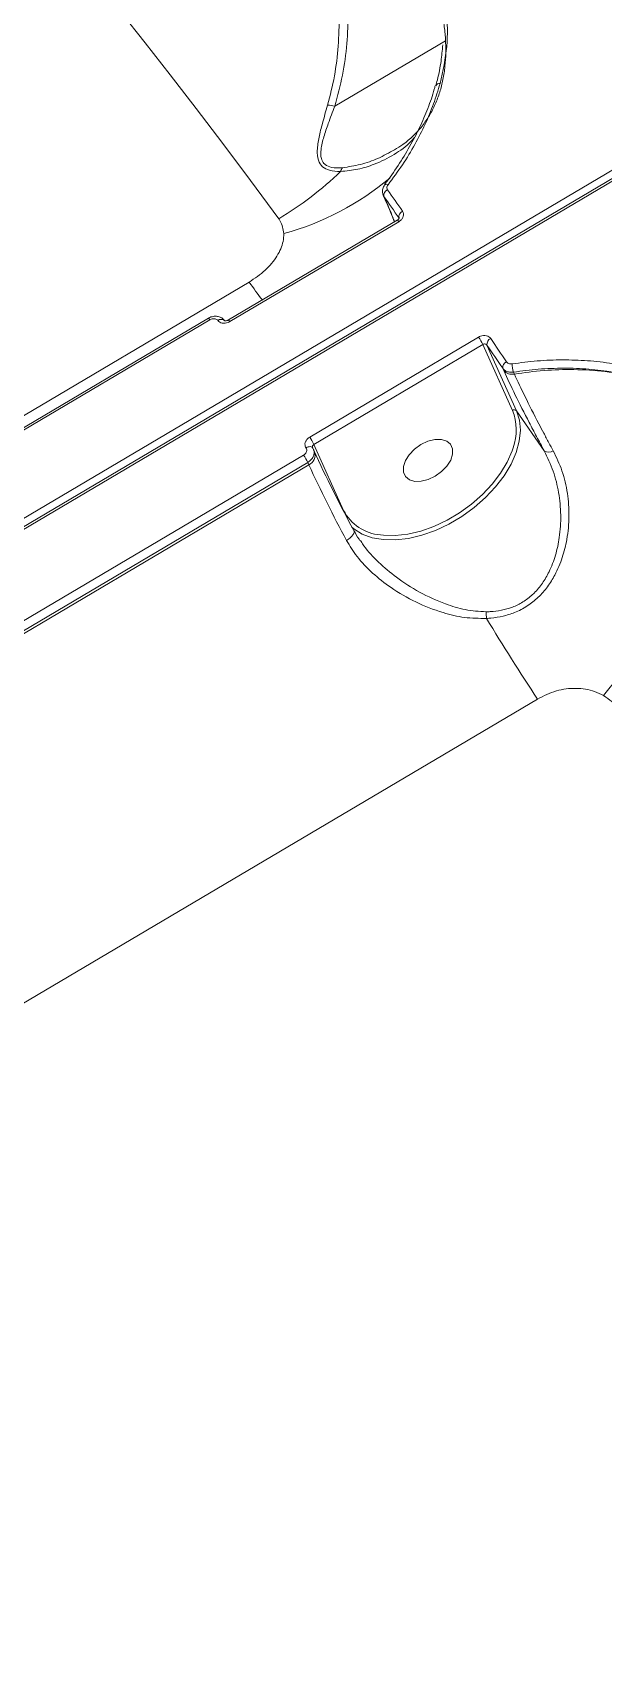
# Model space of a CAD drawing. Header units: millimetres. Extents: x -8607 to 7621, y -5747 to 4382.
# Drawn here: x 4353.5 to 4446.3, y 482.3 to 745.5 of the extents above; entities that cross this region are included whole.
import ezdxf

# ---------------------------------------------------------------- set-up
doc = ezdxf.new("R2010")
doc.units = ezdxf.units.MM
doc.layers.add('DIKOM_ОБЪЕКТ', color=7, linetype='Continuous')

msp = doc.modelspace()

# ---------------------------------------------------------------- linework, layer by layer
at = {"layer": 'DIKOM_ОБЪЕКТ', "color": 7, "linetype": 'Continuous', "lineweight": 15}
for p, q in [((4402.651, 733.536), (4420.644, 744.183)), ((4043.582, 484.021), (4458.451, 729.523)), ((4459.093, 728.521), (4044.224, 483.018)), ((4459.346, 728.231), (4044.477, 482.728)), ((4410.545, 719.035), (4410.697, 718.697)), ((4410.653, 718.845), (4410.807, 718.503)), ((4410.682, 718.72), (4410.974, 718.059)), ((4412.81, 715.04), (4385.381, 698.809)), ((4413.047, 714.773), (4385.618, 698.542)), ((4088.735, 527.417), (4388.744, 704.95)), ((4382.147, 699.099), (4311.002, 656.998)), ((4382.381, 698.836), (4311.236, 656.735)), ((4398.59, 679.797), (4426.019, 696.028)), ((4426.707, 694.834), (4399.278, 678.603)), ((4431.529, 684.115), (4426.707, 694.834)), ((4427.373, 694.734), (4432.18, 684.046)), ((4430.096, 690.629), (4429.942, 690.971)), ((4431.69, 690.349), (4431.832, 690.034)), ((4436.688, 677.532), (4432.18, 684.046)), ((4326.444, 634.758), (4397.589, 676.859)), ((4399.086, 677.996), (4399.055, 678.051)), ((4399.086, 677.996), (4399.187, 677.793)), ((4399.376, 677.402), (4399.197, 677.798)), ((4399.278, 678.603), (4404.099, 667.883)), ((4398.274, 675.669), (4327.13, 633.568)), ((4327.299, 633.191), (4398.444, 675.292)), ((4398.444, 675.292), (4398.274, 675.669)), ((4404.099, 667.883), (4404.041, 667.844)), ((4405.753, 664.618), (4405.701, 664.695)), ((4406.816, 662.991), (4406.931, 662.815)), ((4435.601, 637.238), (4135.593, 459.705))]:
    msp.add_line(p, q, dxfattribs=at)
at = {"layer": 'DIKOM_ОБЪЕКТ', "color": 7, "linetype": 'Continuous', "lineweight": 15, "flags": 128}
for points in [[(4393.552, 715.265), (4388.965, 721.481), (4384.498, 727.454), (4380.155, 733.178), (4375.94, 738.648), (4371.858, 743.858), (4367.912, 748.804), (4364.106, 753.481), (4360.442, 757.885), (4356.926, 762.012), (4353.559, 765.858), (4350.346, 769.419)], [(4413.093, 715.369), (4412.787, 715.806), (4412.481, 716.242), (4412.176, 716.678), (4411.87, 717.113), (4411.566, 717.547), (4411.261, 717.98), (4410.957, 718.413), (4410.653, 718.845)], [(4410.807, 718.503), (4410.701, 718.689), (4410.687, 718.721)], [(4410.794, 720.776), (4410.802, 720.788), (4410.807, 720.795)], [(4411.23, 719.956), (4411.535, 719.523), (4411.84, 719.09), (4412.145, 718.655), (4412.451, 718.22), (4412.757, 717.784), (4413.063, 717.348), (4413.369, 716.911), (4413.676, 716.473)], [(4427.99, 695.788), (4428.311, 695.319), (4428.632, 694.849), (4428.954, 694.378), (4429.276, 693.907), (4429.598, 693.435), (4429.92, 692.963), (4430.243, 692.489), (4430.566, 692.016)], [(4429.942, 690.971), (4429.62, 691.443), (4429.298, 691.915), (4428.977, 692.387), (4428.655, 692.858), (4428.334, 693.328), (4428.013, 693.797), (4427.693, 694.266), (4427.373, 694.734)], [(4446.325, 637.795), (4448.756, 640.814), (4451.09, 643.987), (4453.303, 647.284), (4455.374, 650.671), (4457.282, 654.116), (4459.008, 657.583), (4460.536, 661.04), (4461.85, 664.452), (4462.937, 667.784), (4463.786, 671.005), (4464.39, 674.083), (4464.742, 676.986), (4464.838, 679.687), (4464.678, 682.159), (4464.263, 684.377)], [(4432.18, 684.046), (4432.655, 682.547), (4432.803, 680.894), (4432.621, 679.124), (4432.113, 677.278), (4431.291, 675.395), (4430.173, 673.519), (4428.783, 671.692), (4427.154, 669.953), (4425.321, 668.342), (4423.325, 666.895), (4421.211, 665.644), (4419.027, 664.617), (4416.82, 663.837), (4414.64, 663.322), (4412.536, 663.083), (4410.555, 663.125), (4408.742, 663.447), (4407.135, 664.043), (4405.773, 664.898), (4405.444, 665.178)], [(4416.657, 678.572), (4415.617, 677.825), (4414.755, 676.929), (4414.141, 675.959), (4413.824, 674.992), (4413.831, 674.106), (4414.161, 673.374), (4414.786, 672.854), (4415.657, 672.589), (4416.702, 672.601), (4417.837, 672.887), (4418.971, 673.426), (4420.011, 674.174), (4420.873, 675.069), (4421.487, 676.039), (4421.803, 677.007), (4421.797, 677.892), (4421.467, 678.625), (4420.842, 679.144), (4419.971, 679.409), (4418.926, 679.398), (4417.79, 679.111), (4416.657, 678.572)], [(4399.055, 678.051), (4399.023, 678.092), (4398.929, 678.166), (4398.808, 678.214), (4398.665, 678.234), (4398.506, 678.225), (4398.335, 678.187), (4398.161, 678.123), (4397.989, 678.035)], [(4410.066, 663.886), (4410.559, 663.828), (4412.48, 663.787), (4414.52, 664.019), (4416.633, 664.519), (4418.773, 665.275), (4420.892, 666.27), (4422.942, 667.483), (4424.877, 668.887), (4426.655, 670.449), (4428.235, 672.135), (4429.582, 673.907), (4430.666, 675.726), (4431.463, 677.551), (4431.631, 678.054)], [(4404.573, 663.005), (4404.896, 663.216), (4405.184, 663.445), (4405.427, 663.683), (4405.613, 663.921), (4405.738, 664.149), (4405.795, 664.36), (4405.783, 664.544), (4405.753, 664.618)]]:
    msp.add_lwpolyline(points, dxfattribs=at)
at = {"layer": 'DIKOM_ОБЪЕКТ', "color": 7, "linetype": 'Continuous', "lineweight": 15}
for centre, radius, start, end in [((4419.668, 736.589), 0.644, 82.39063, 156.1335), ((4401.456, 729.197), 4.5, 74.59928, 89.46908), ((4366.068, 761.703), 53.961, 300.61885, 314.0648), ((4382.59, 756.355), 45.061, 285.16378, 310.06858), ((4405.477, 722.35), 1.967, 142.5325, 162.89879), ((4411.622, 719.047), 0.989, 113.28441, 191.81869), ((4411.051, 720.382), 0.48, 56.8762, 120.65089), ((4414.065, 715.561), 0.991, 113.10957, 191.16786), ((4412.432, 714.466), 0.687, 26.53917, 56.62721), ((4482.942, 773.148), 116.294, 215.90388, 217.67437), ((4381.778, 698.535), 0.673, 26.5036, 56.83194), ((4384.215, 698.075), 0.841, 51.0742, 129.96143), ((4385.013, 698.242), 0.675, 26.34611, 56.99398), ((4418.488, 690.894), 9.115, 25.61102, 34.28054), ((4428.369, 694.859), 1.004, 112.18419, 187.10548), ((4430.944, 691.082), 1.008, 112.03806, 186.32569), ((4431.438, 691.714), 1.725, 218.97727, 283.21127), ((4435.902, 691.807), 4.456, 181.50005, 199.08898), ((4431.816, 683.713), 0.494, 42.38528, 125.56126), ((4423.504, 680.948), 8.627, 340.40456, 21.53787), ((4391.058, 674.663), 9.115, 25.61102, 34.28054), ((4390.054, 671.728), 9.117, 25.61141, 34.24906), ((4397.736, 676.865), 1.725, 294.23123, 18.13078), ((4599.221, 769.285), 219.974, 204.63371, 208.38936), ((4437.386, 678.885), 1.522, 242.73513, 299.80847), ((4588.877, 762.614), 209.5, 204.63371, 208.38936), ((4410.692, 671.271), 7.412, 207.19814, 265.15704), ((4360.526, 647.149), 66.855, 2.72665, 3.64878), ((4748.379, 844.599), 375.271, 211.17649, 213.54293)]:
    msp.add_arc(centre, radius, start, end, dxfattribs=at)
for points, knots in [([(4403.164, 807.87), (4404.701, 805.953), (4408.731, 800.927), (4415.644, 792.037), (4423.762, 781.325), (4432.045, 770.132), (4440.195, 758.897), (4448.388, 747.402), (4456.493, 735.853), (4465.331, 723.081), (4474.933, 709.002), (4485.147, 693.801), (4495.306, 678.476), (4505.084, 663.544), (4514.717, 648.668), (4524.073, 634.068), (4534.097, 618.27), (4544.789, 601.241), (4555.942, 583.276), (4566.833, 565.544), (4577.137, 548.599), (4587.123, 532.018), (4596.675, 516.014), (4606.618, 499.202), (4616.925, 481.608), (4627.372, 463.584), (4637.4, 446.102), (4646.731, 429.672), (4655.631, 413.844), (4664.013, 398.794), (4672.854, 382.76), (4682.088, 365.823), (4691.46, 348.402), (4700.268, 331.805), (4708.291, 316.477), (4715.778, 301.97), (4722.674, 288.416), (4729.673, 274.446), (4736.692, 260.182), (4743.51, 246.018), (4749.698, 232.855), (4755.128, 221.007), (4759.997, 210.083), (4764.283, 200.163), (4768.224, 190.745), (4770.506, 184.992), (4771.67, 182.06)], [0, 0, 0, 0, 0.0156509, 0.0410528, 0.0664547, 0.0899044, 0.1133542, 0.1348277, 0.1563011, 0.1771003, 0.2025022, 0.227904, 0.2513538, 0.2748036, 0.2962771, 0.3177505, 0.3385497, 0.3639515, 0.3893534, 0.4128032, 0.436253, 0.4577264, 0.4791999, 0.4999991, 0.5244807, 0.5489623, 0.5715463, 0.5941304, 0.614795, 0.6354597, 0.6554668, 0.6808687, 0.7062706, 0.7297205, 0.7531703, 0.7746438, 0.7961173, 0.8169165, 0.8423185, 0.8677204, 0.8911702, 0.9146201, 0.9360936, 0.9575671, 0.9783663, 1, 1, 1, 1]), ([(4401.498, 733.697), (4401.903, 735.275), (4402.716, 738.448), (4403.27, 743.35), (4403.442, 748.321), (4403.189, 754.199), (4402.342, 760.917), (4400.721, 768.439), (4398.486, 775.88), (4396.123, 781.972), (4393.457, 787.885), (4391.598, 791.288), (4390.372, 793.533)], [0, 0, 0, 0, 0.077204, 0.1552632, 0.2352624, 0.3156957, 0.4381019, 0.5613734, 0.6869532, 0.8131986, 0.8767617, 1, 1, 1, 1]), ([(4392.488, 794.127), (4394.144, 790.919), (4397, 785.386), (4400.093, 777.113), (4402.327, 769.54), (4403.943, 761.739), (4404.737, 754.754), (4404.913, 748.731), (4404.671, 743.668), (4404.031, 738.566), (4403.111, 735.212), (4402.651, 733.536)], [0, 0, 0, 0, 0.1721625, 0.2969452, 0.4217212, 0.5495767, 0.6773929, 0.7569487, 0.8364853, 0.9182743, 1, 1, 1, 1]), ([(4419.877, 749.607), (4419.931, 749.39), (4420.166, 748.435), (4420.435, 746.702), (4420.67, 744.442), (4420.717, 742.192), (4420.587, 739.982), (4420.264, 737.839), (4419.737, 735.778), (4419.004, 733.816), (4418.048, 731.973), (4416.859, 730.253), (4415.426, 728.686), (4413.925, 727.396), (4412.826, 726.736), (4412.36, 726.457)], [0, 0, 0, 0, 0.0209812, 0.0926271, 0.1657531, 0.2401834, 0.3164815, 0.394798, 0.4751064, 0.5589158, 0.645423, 0.7358345, 0.8303409, 0.9281278, 1, 1, 1, 1]), ([(4420.849, 748.927), (4420.937, 747.059), (4421.114, 743.277), (4420.21, 739.26), (4419.753, 737.228)], [0, 0, 0, 0, 0.49417114, 1, 1, 1, 1]), ([(4420.194, 743.485), (4420.117, 742.613), (4419.952, 740.748), (4419.528, 738.523), (4419.144, 737.179), (4419.053, 736.861)], [0, 0, 0, 0, 0.4014337, 0.8580416, 1, 1, 1, 1]), ([(4419.753, 737.228), (4419.425, 736.124), (4418.771, 733.921), (4417.39, 730.607), (4415.705, 727.299), (4413.708, 723.999), (4412.113, 721.858), (4411.313, 720.784)], [0, 0, 0, 0, 0.19783435, 0.39481666, 0.59316797, 0.79583751, 1, 1, 1, 1]), ([(4418.972, 736.863), (4418.925, 736.671), (4418.626, 735.454), (4417.801, 733.181), (4416.482, 730.069), (4414.868, 726.963), (4412.967, 723.91), (4411.574, 721.86), (4410.754, 720.862), (4410.728, 720.83)], [0, 0, 0, 0, 0.0356738, 0.2257831, 0.4170887, 0.6091922, 0.8016054, 0.9936622, 1, 1, 1, 1]), ([(4403.597, 722.929), (4402.971, 722.953), (4401.881, 722.994), (4400.591, 723.63), (4399.875, 724.763), (4399.753, 726.453), (4400.077, 728.505), (4400.691, 730.954), (4401.211, 732.721), (4401.498, 733.697)], [0, 0, 0, 0, 0.1491214, 0.259638, 0.3716709, 0.4987894, 0.6508245, 0.8069667, 1, 1, 1, 1]), ([(4402.651, 733.536), (4402.297, 732.596), (4401.664, 730.92), (4400.852, 728.575), (4400.383, 726.632), (4400.361, 725.118), (4400.743, 724.376), (4401.282, 723.871), (4402.247, 723.478), (4403.301, 723.521), (4403.916, 723.547)], [0, 0, 0, 0, 0.2010475, 0.3583923, 0.5149412, 0.6384992, 0.7217772, 0.7449587, 0.8512697, 1, 1, 1, 1]), ([(4415.594, 728.459), (4415.414, 728.247), (4414.473, 727.142), (4412.314, 725.627), (4409.388, 724.146), (4406.417, 723.207), (4404.541, 723.022), (4403.597, 722.929)], [0, 0, 0, 0, 0.0620222, 0.3231209, 0.5899836, 0.7935023, 1, 1, 1, 1]), ([(4403.916, 723.547), (4404.892, 723.697), (4406.862, 724), (4409.74, 724.999), (4411.478, 725.976), (4412.358, 726.471)], [0, 0, 0, 0, 0.3271353, 0.6596182, 1, 1, 1, 1]), ([(4410.819, 720.785), (4410.765, 720.72), (4410.566, 720.482), (4410.395, 719.98), (4410.413, 719.367), (4410.535, 718.945), (4410.682, 718.799), (4410.69, 718.791)], [0, 0, 0, 0, 0.1163808, 0.4232844, 0.7084464, 0.9844586, 1, 1, 1, 1]), ([(4410.653, 718.845), (4410.625, 718.882), (4410.582, 718.941), (4410.565, 719.013), (4410.559, 719.04)], [0, 0, 0, 0, 0.63101284, 1, 1, 1, 1]), ([(4411.313, 720.784), (4411.258, 720.698), (4411.147, 720.527), (4411.111, 720.253), (4411.16, 720.065), (4411.218, 719.975), (4411.23, 719.956)], [0, 0, 0, 0, 0.3056925, 0.6116133, 0.9180226, 1, 1, 1, 1]), ([(4410.807, 718.503), (4411.039, 717.978), (4411.504, 716.925), (4412.052, 715.628), (4412.265, 715.013), (4412.35, 714.768)], [0, 0, 0, 0, 0.3745833, 0.7513364, 1, 1, 1, 1]), ([(4410.974, 718.059), (4411.103, 717.769), (4411.509, 716.856), (4411.968, 715.738), (4412.231, 715.023), (4412.329, 714.756)], [0, 0, 0, 0, 0.2254925, 0.7098619, 1, 1, 1, 1]), ([(4413.676, 716.473), (4413.718, 716.4), (4413.825, 716.216), (4413.855, 715.861), (4413.731, 715.451), (4413.459, 715.061), (4413.184, 714.869), (4413.047, 714.773)], [0, 0, 0, 0, 0.1418471, 0.3567284, 0.5713333, 0.7857186, 1, 1, 1, 1]), ([(4394.377, 712.863), (4394.26, 713.574), (4394.131, 714.359), (4393.684, 715.078), (4393.597, 715.201), (4393.552, 715.265)], [0, 0, 0, 0, 0.8217569, 0.9078664, 1, 1, 1, 1]), ([(4413.105, 715.359), (4413.105, 715.357), (4413.105, 715.352), (4413.066, 715.265), (4412.97, 715.156), (4412.875, 715.074), (4412.815, 715.044), (4412.811, 715.042)], [0, 0, 0, 0, 0.2538415, 0.5009197, 0.7442139, 0.982711, 1, 1, 1, 1]), ([(4388.744, 704.95), (4389.658, 705.57), (4391.47, 706.797), (4393.377, 709.149), (4394.31, 711.247), (4394.359, 712.438), (4394.377, 712.863)], [0, 0, 0, 0, 0.2885643, 0.5716288, 0.8470383, 1, 1, 1, 1]), ([(4384.748, 698.684), (4384.717, 698.74), (4384.588, 698.971), (4384.18, 699.24), (4383.579, 699.44), (4382.894, 699.408), (4382.384, 699.272), (4382.169, 699.105), (4382.151, 699.091)], [0, 0, 0, 0, 0.0676257, 0.2783553, 0.49268, 0.7242817, 0.9763665, 1, 1, 1, 1]), ([(4383.675, 698.719), (4383.617, 698.784), (4383.499, 698.913), (4383.22, 699.013), (4382.904, 699.025), (4382.61, 698.957), (4382.446, 698.87), (4382.381, 698.836)], [0, 0, 0, 0, 0.2151387, 0.4301737, 0.6449794, 0.8594762, 1, 1, 1, 1]), ([(4385.618, 698.542), (4385.52, 698.49), (4385.274, 698.361), (4384.833, 698.259), (4384.358, 698.278), (4383.939, 698.428), (4383.763, 698.622), (4383.675, 698.719)], [0, 0, 0, 0, 0.1406201, 0.3550994, 0.5698681, 0.7848826, 1, 1, 1, 1]), ([(4385.379, 698.812), (4385.352, 698.795), (4385.274, 698.747), (4385.124, 698.698), (4384.96, 698.673), (4384.831, 698.683), (4384.758, 698.71), (4384.759, 698.71), (4384.759, 698.711)], [0, 0, 0, 0, 0.0927424, 0.2700782, 0.4491198, 0.6281069, 0.8128343, 1, 1, 1, 1]), ([(4426.019, 696.028), (4426.117, 696.079), (4426.364, 696.209), (4426.807, 696.303), (4427.289, 696.27), (4427.716, 696.101), (4427.899, 695.893), (4427.99, 695.788)], [0, 0, 0, 0, 0.1406201, 0.3550994, 0.5698681, 0.7848826, 1, 1, 1, 1]), ([(4427.373, 694.734), (4427.341, 694.771), (4427.278, 694.846), (4427.133, 694.908), (4426.971, 694.923), (4426.822, 694.894), (4426.74, 694.851), (4426.707, 694.834)], [0, 0, 0, 0, 0.21547407, 0.43064771, 0.64534848, 0.85958516, 1, 1, 1, 1]), ([(4431.447, 691.69), (4432.819, 691.868), (4435.558, 692.222), (4439.66, 692.375), (4443.748, 692.235), (4447.82, 691.791), (4450.464, 691.219), (4451.791, 690.932)], [0, 0, 0, 0, 0.1976813, 0.3947, 0.5930892, 0.7957984, 1, 1, 1, 1]), ([(4431.69, 690.349), (4431.633, 690.341), (4431.358, 690.304), (4430.873, 690.34), (4430.305, 690.559), (4430.063, 690.833), (4429.942, 690.971)], [0, 0, 0, 0, 0.0806489, 0.3870727, 0.6935679, 1, 1, 1, 1]), ([(4436.688, 677.532), (4436.265, 678.318), (4435.417, 679.895), (4433.792, 682.999), (4431.875, 686.783), (4430.695, 689.335), (4430.096, 690.629)], [0, 0, 0, 0, 0.1583677, 0.3176785, 0.6539989, 1, 1, 1, 1]), ([(4430.566, 692.016), (4430.627, 691.945), (4430.75, 691.804), (4431.036, 691.69), (4431.28, 691.669), (4431.418, 691.686), (4431.447, 691.69)], [0, 0, 0, 0, 0.3067236, 0.613302, 0.919473, 1, 1, 1, 1]), ([(4451.626, 689.617), (4449.086, 690.111), (4445.244, 690.858), (4439.862, 691.022), (4435.768, 690.881), (4433.035, 690.524), (4431.69, 690.349)], [0, 0, 0, 0, 0.3951678, 0.5979285, 0.8021812, 1, 1, 1, 1]), ([(4431.832, 690.034), (4433.44, 690.25), (4436.672, 690.685), (4441.621, 690.808), (4446.661, 690.536), (4449.964, 689.924), (4451.626, 689.617)], [0, 0, 0, 0, 0.2373861, 0.4771596, 0.7370093, 1, 1, 1, 1]), ([(4431.832, 690.034), (4432.387, 688.838), (4433.512, 686.411), (4435.242, 683.011), (4436.596, 680.435), (4437.381, 678.966), (4437.908, 677.996), (4438.142, 677.564)], [0, 0, 0, 0, 0.3362051, 0.6821774, 0.7953134, 0.9087958, 1, 1, 1, 1]), ([(4397.989, 678.035), (4397.945, 678.113), (4397.833, 678.308), (4397.795, 678.681), (4397.912, 679.107), (4398.179, 679.507), (4398.453, 679.7), (4398.59, 679.797)], [0, 0, 0, 0, 0.1418471, 0.3567284, 0.5713333, 0.7857186, 1, 1, 1, 1]), ([(4397.589, 676.859), (4397.681, 676.923), (4397.863, 677.052), (4398.041, 677.319), (4398.119, 677.604), (4398.093, 677.853), (4398.019, 677.983), (4397.989, 678.035)], [0, 0, 0, 0, 0.21424003, 0.428583, 0.64317351, 0.85808196, 1, 1, 1, 1]), ([(4399.187, 677.793), (4399.207, 677.757), (4399.31, 677.563), (4399.335, 677.144), (4399.182, 676.585), (4398.822, 676.054), (4398.457, 675.797), (4398.274, 675.669)], [0, 0, 0, 0, 0.0555323, 0.2917728, 0.5278685, 0.7639179, 1, 1, 1, 1]), ([(4399.278, 678.603), (4399.232, 678.57), (4399.141, 678.506), (4399.053, 678.369), (4399.018, 678.222), (4399.027, 678.112), (4399.054, 678.06), (4399.059, 678.05)], [0, 0, 0, 0, 0.2355402, 0.4713189, 0.7075588, 0.944353, 1, 1, 1, 1]), ([(4427.246, 651.404), (4427.471, 651.41), (4428.301, 651.432), (4429.742, 651.612), (4431.538, 652.112), (4433.265, 652.957), (4434.396, 653.824), (4435.459, 654.847), (4436.441, 656.035), (4437.633, 658.096), (4438.581, 660.601), (4439.242, 663.703), (4439.454, 667.146), (4439.105, 670.774), (4438.239, 674.318), (4437.21, 676.451), (4436.688, 677.532)], [0, 0, 0, 0, 0.0200952, 0.0739517, 0.1290002, 0.1855273, 0.2442434, 0.2550988, 0.3170096, 0.380786, 0.4665877, 0.5547712, 0.6639299, 0.776236, 0.8865924, 1, 1, 1, 1]), ([(4438.142, 677.564), (4438.655, 676.493), (4439.696, 674.318), (4440.524, 670.715), (4440.804, 666.951), (4440.487, 663.423), (4439.682, 660.185), (4438.6, 657.603), (4437.252, 655.437), (4435.762, 653.72), (4433.953, 652.279), (4431.996, 651.273), (4429.986, 650.654), (4428.447, 650.405), (4427.545, 650.345), (4427.306, 650.33)], [0, 0, 0, 0, 0.1084482, 0.2201558, 0.3275547, 0.4381843, 0.5236545, 0.6113343, 0.6743237, 0.7388789, 0.8025477, 0.8686519, 0.9236075, 0.9797373, 1, 1, 1, 1]), ([(4406.905, 662.812), (4406.802, 662.942), (4406.347, 663.522), (4406.026, 664.147), (4405.777, 664.631)], [0, 0, 0, 0, 0.2246962, 1, 1, 1, 1]), ([(4427.306, 650.33), (4426.111, 650.336), (4423.718, 650.349), (4419.843, 651.31), (4415.786, 652.893), (4411.947, 655.124), (4408.75, 657.646), (4406.266, 660.223), (4405.111, 662.121), (4404.573, 663.005)], [0, 0, 0, 0, 0.1281522, 0.2567389, 0.4268156, 0.5968782, 0.7373104, 0.8775716, 1, 1, 1, 1]), ([(4406.931, 662.815), (4407.076, 662.586), (4407.844, 661.377), (4409.765, 659.402), (4412.774, 656.833), (4416.428, 654.498), (4420.216, 652.764), (4423.859, 651.624), (4426.107, 651.478), (4427.246, 651.404)], [0, 0, 0, 0, 0.0359357, 0.1895119, 0.3472651, 0.5328805, 0.7233626, 0.859744, 1, 1, 1, 1]), ([(4446.325, 637.795), (4445.843, 638.04), (4444.496, 638.725), (4441.845, 639.109), (4438.585, 638.713), (4436.602, 637.733), (4435.601, 637.238)], [0, 0, 0, 0, 0.1529617, 0.4283712, 0.7114357, 1, 1, 1, 1]), ([(4448.75, 635.501), (4448.721, 635.544), (4448.405, 636.014), (4447.684, 636.873), (4446.783, 637.484), (4446.325, 637.795)], [0, 0, 0, 0, 0.0468117, 0.5142778, 1, 1, 1, 1])]:
    msp.add_open_spline(points, degree=3, knots=knots, dxfattribs=at)

doc.saveas('drawing.dxf')
